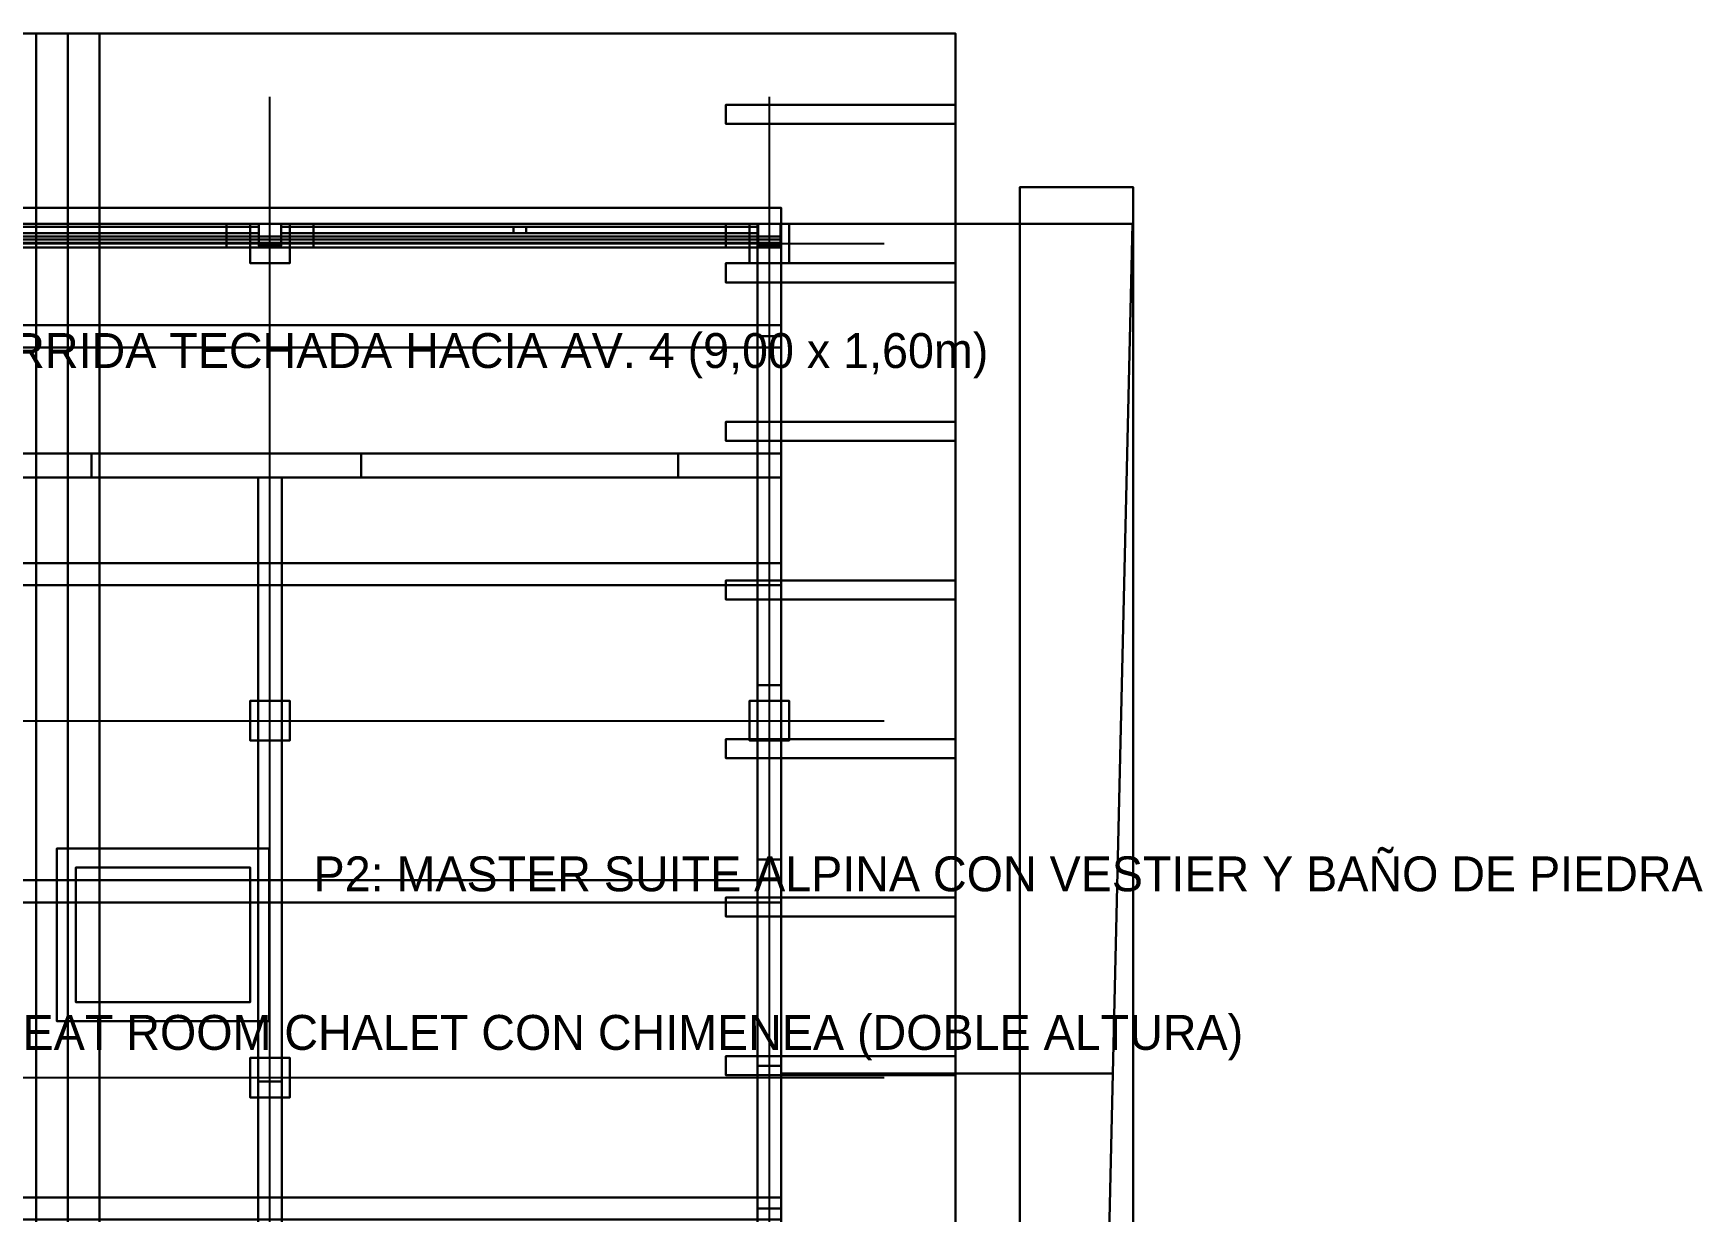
# Model space of a CAD drawing. Extents: x -0.9 to 15, y 0 to 25.9.
# Drawn here: x 4.43 to 14.96, y 18.48 to 25.91 of the extents above; entities that cross this region are included whole.
import ezdxf

# ---------------------------------------------------------------- set-up
doc = ezdxf.new("R2010")
doc.units = 0
for name, color, linetype in [('CERCA_PERIMETRAL_3D', 7, 'CONTINUOUS'), ('CHALET_BALCON_ALPINO_3D', 7, 'CONTINUOUS'), ('CHALET_CHIMENEA_PIEDRA_3D', 7, 'CONTINUOUS'), ('CHALET_CUBIERTA_ALPINA_3D', 7, 'CONTINUOUS'), ('CHALET_P2_MUROS_MADERA_3D', 7, 'CONTINUOUS'), ('CHALET_P2_TABIQUES_3D', 7, 'CONTINUOUS'), ('CHALET_VIGAS_CANECILLOS_3D', 7, 'CONTINUOUS'), ('COLUMNAS_3D', 7, 'CONTINUOUS'), ('EJES_ESTRUCTURALES', 7, 'CONTINUOUS'), ('LOSA_PISO_3D', 7, 'CONTINUOUS'), ('MUROS_EXTERIORES_3D', 7, 'CONTINUOUS'), ('P2_COLUMNAS_3D', 7, 'CONTINUOUS'), ('P2_LOSA_PISO_3D', 7, 'CONTINUOUS'), ('P2_ROTULOS', 7, 'CONTINUOUS'), ('PLANTA_SEGUNDO_PISO_2D', 7, 'CONTINUOUS'), ('TERRENO_3D', 7, 'CONTINUOUS')]:
    doc.layers.add(name, color=color, linetype=linetype)

msp = doc.modelspace()

# ---------------------------------------------------------------- linework, layer by layer
at = {"layer": 'CERCA_PERIMETRAL_3D', "color": 7}
for points in [[(10.6543, 0.23, -2.55), (10.6543, 24.94, -2.55), (11.3703, 24.94, -2.55), (11.3703, 0.23, -2.55)], [(10.6543, 0.23, 0.5), (11.3703, 0.23, 0.5), (11.3703, 24.94, 0.5), (10.6543, 24.94, 0.5)], [(11.3703, 24.94, -2.55), (10.6543, 24.94, -2.55), (10.6543, 24.94, 0.5), (11.3703, 24.94, 0.5)], [(10.6543, 24.94, -2.55), (10.6543, 0.23, -2.55), (10.6543, 0.23, 0.5), (10.6543, 24.94, 0.5)], [(11.3703, 0.23, -2.55), (11.3703, 24.94, -2.55), (11.3703, 24.94, 0.5), (11.3703, 0.23, 0.5)]]:
    msp.add_3dface(points, dxfattribs=at)
at = {"layer": 'CHALET_BALCON_ALPINO_3D', "color": 6}
for points in [[(0.15, 23.11, 2.92), (0.15, 24.71, 2.92), (9.15, 24.71, 2.92), (9.15, 23.11, 2.92)], [(0.15, 23.11, 3), (9.15, 23.11, 3), (9.15, 24.71, 3), (0.15, 24.71, 3)], [(9.15, 24.71, 2.92), (0.15, 24.71, 2.92), (0.15, 24.71, 3), (9.15, 24.71, 3)], [(0.15, 24.59, 3.98), (0.15, 24.71, 3.98), (9.15, 24.71, 3.98), (9.15, 24.59, 3.98)], [(0.15, 24.59, 4.05), (9.15, 24.59, 4.05), (9.15, 24.71, 4.05), (0.15, 24.71, 4.05)], [(9.15, 24.71, 3.98), (0.15, 24.71, 3.98), (0.15, 24.71, 4.05), (9.15, 24.71, 4.05)], [(0.15, 24.63, 3.05), (0.15, 24.71, 3.05), (9.15, 24.71, 3.05), (9.15, 24.63, 3.05)], [(0.15, 24.63, 3.12), (9.15, 24.63, 3.12), (9.15, 24.71, 3.12), (0.15, 24.71, 3.12)], [(9.15, 24.71, 3.05), (0.15, 24.71, 3.05), (0.15, 24.71, 3.12), (9.15, 24.71, 3.12)], [(2.895, 24.65, 3.52), (2.895, 24.69, 3.52), (5.855, 24.69, 3.52), (5.855, 24.65, 3.52)], [(2.895, 24.65, 3.58), (5.855, 24.65, 3.58), (5.855, 24.69, 3.58), (2.895, 24.69, 3.58)], [(5.855, 24.69, 3.52), (2.895, 24.69, 3.52), (2.895, 24.69, 3.58), (5.855, 24.69, 3.58)], [(2.895, 24.65, 3.52), (5.855, 24.65, 3.52), (5.855, 24.65, 3.58), (2.895, 24.65, 3.58)], [(5.855, 24.57, 3), (5.855, 24.71, 3), (5.995, 24.71, 3), (5.995, 24.57, 3)], [(5.855, 24.57, 5.85), (5.995, 24.57, 5.85), (5.995, 24.71, 5.85), (5.855, 24.71, 5.85)], [(5.995, 24.71, 3), (5.855, 24.71, 3), (5.855, 24.71, 5.85), (5.995, 24.71, 5.85)], [(5.855, 24.71, 3), (5.855, 24.57, 3), (5.855, 24.57, 5.85), (5.855, 24.71, 5.85)], [(5.855, 24.65, 3.52), (5.855, 24.69, 3.52), (5.855, 24.69, 3.58), (5.855, 24.65, 3.58)], [(5.995, 24.57, 3), (5.995, 24.71, 3), (5.995, 24.71, 5.85), (5.995, 24.57, 5.85)], [(5.995, 24.65, 3.52), (5.995, 24.69, 3.52), (9.005, 24.69, 3.52), (9.005, 24.65, 3.52)], [(5.995, 24.65, 3.58), (9.005, 24.65, 3.58), (9.005, 24.69, 3.58), (5.995, 24.69, 3.58)], [(9.005, 24.69, 3.52), (5.995, 24.69, 3.52), (5.995, 24.69, 3.58), (9.005, 24.69, 3.58)], [(5.995, 24.69, 3.52), (5.995, 24.65, 3.52), (5.995, 24.65, 3.58), (5.995, 24.69, 3.58)], [(5.995, 24.65, 3.52), (9.005, 24.65, 3.52), (9.005, 24.65, 3.58), (5.995, 24.65, 3.58)], [(7.46, 24.65, 3.12), (7.46, 24.69, 3.12), (7.54, 24.69, 3.12), (7.54, 24.65, 3.12)], [(7.46, 24.65, 3.98), (7.54, 24.65, 3.98), (7.54, 24.69, 3.98), (7.46, 24.69, 3.98)], [(7.54, 24.69, 3.12), (7.46, 24.69, 3.12), (7.46, 24.69, 3.98), (7.54, 24.69, 3.98)], [(7.46, 24.69, 3.12), (7.46, 24.65, 3.12), (7.46, 24.65, 3.98), (7.46, 24.69, 3.98)], [(7.46, 24.65, 3.12), (7.54, 24.65, 3.12), (7.54, 24.65, 3.98), (7.46, 24.65, 3.98)], [(7.54, 24.65, 3.12), (7.54, 24.69, 3.12), (7.54, 24.69, 3.98), (7.54, 24.65, 3.98)], [(9.005, 24.57, 3), (9.005, 24.71, 3), (9.145, 24.71, 3), (9.145, 24.57, 3)], [(9.005, 24.57, 5.85), (9.145, 24.57, 5.85), (9.145, 24.71, 5.85), (9.005, 24.71, 5.85)], [(9.145, 24.71, 3), (9.005, 24.71, 3), (9.005, 24.71, 5.85), (9.145, 24.71, 5.85)], [(9.005, 24.71, 3), (9.005, 24.57, 3), (9.005, 24.57, 5.85), (9.005, 24.71, 5.85)], [(9.005, 24.65, 3.52), (9.005, 24.69, 3.52), (9.005, 24.69, 3.58), (9.005, 24.65, 3.58)], [(9.145, 24.57, 3), (9.145, 24.71, 3), (9.145, 24.71, 5.85), (9.145, 24.57, 5.85)], [(9.15, 23.11, 2.92), (9.15, 24.71, 2.92), (9.15, 24.71, 3), (9.15, 23.11, 3)], [(9.15, 24.59, 3.98), (9.15, 24.71, 3.98), (9.15, 24.71, 4.05), (9.15, 24.59, 4.05)], [(9.15, 24.63, 3.05), (9.15, 24.71, 3.05), (9.15, 24.71, 3.12), (9.15, 24.63, 3.12)], [(0.15, 24.63, 3.05), (9.15, 24.63, 3.05), (9.15, 24.63, 3.12), (0.15, 24.63, 3.12)], [(0.15, 24.59, 3.98), (9.15, 24.59, 3.98), (9.15, 24.59, 4.05), (0.15, 24.59, 4.05)], [(5.855, 24.57, 3), (5.995, 24.57, 3), (5.995, 24.57, 5.85), (5.855, 24.57, 5.85)], [(9.005, 24.57, 3), (9.145, 24.57, 3), (9.145, 24.57, 5.85), (9.005, 24.57, 5.85)], [(0.15, 23.11, 2.92), (9.15, 23.11, 2.92), (9.15, 23.11, 3), (0.15, 23.11, 3)]]:
    msp.add_3dface(points, dxfattribs=at)
at = {"layer": 'CHALET_CHIMENEA_PIEDRA_3D', "color": 8}
for points in [[(4.58, 19.68, 10.25), (4.58, 20.77, 10.25), (5.92, 20.77, 10.25), (5.92, 19.68, 10.25)], [(4.58, 19.68, 10.4), (5.92, 19.68, 10.4), (5.92, 20.77, 10.4), (4.58, 20.77, 10.4)], [(5.92, 20.77, 10.25), (4.58, 20.77, 10.25), (4.58, 20.77, 10.4), (5.92, 20.77, 10.4)], [(4.58, 20.77, 10.25), (4.58, 19.68, 10.25), (4.58, 19.68, 10.4), (4.58, 20.77, 10.4)], [(5.92, 19.68, 10.25), (5.92, 20.77, 10.25), (5.92, 20.77, 10.4), (5.92, 19.68, 10.4)], [(4.7, 19.8), (4.7, 20.65), (5.8, 20.65), (5.8, 19.8)], [(4.7, 19.8, 10.4), (5.8, 19.8, 10.4), (5.8, 20.65, 10.4), (4.7, 20.65, 10.4)], [(5.8, 20.65), (4.7, 20.65), (4.7, 20.65, 10.4), (5.8, 20.65, 10.4)], [(4.7, 20.65), (4.7, 19.8), (4.7, 19.8, 10.4), (4.7, 20.65, 10.4)], [(5.8, 19.8), (5.8, 20.65), (5.8, 20.65, 10.4), (5.8, 19.8, 10.4)], [(4.7, 19.8), (5.8, 19.8), (5.8, 19.8, 10.4), (4.7, 19.8, 10.4)], [(4.58, 19.68, 10.25), (5.92, 19.68, 10.25), (5.92, 19.68, 10.4), (4.58, 19.68, 10.4)]]:
    msp.add_3dface(points, dxfattribs=at)
at = {"layer": 'CHALET_CUBIERTA_ALPINA_3D', "color": 1}
for points in [[(-0.95, 1.9, 5.4), (-0.95, 25.91, 5.4), (4.65, 25.91, 9.72), (4.65, 1.9, 9.72)], [(-0.95, 1.9, 5.6), (4.65, 1.9, 9.92), (4.65, 25.91, 9.92), (-0.95, 25.91, 5.6)], [(4.65, 25.91, 9.72), (-0.95, 25.91, 5.4), (-0.95, 25.91, 5.6), (4.65, 25.91, 9.92)], [(4.45, 1.9, 9.87), (4.45, 25.91, 9.87), (4.85, 25.91, 9.87), (4.85, 1.9, 9.87)], [(4.45, 1.9, 10), (4.85, 1.9, 10), (4.85, 25.91, 10), (4.45, 25.91, 10)], [(4.85, 25.91, 9.87), (4.45, 25.91, 9.87), (4.45, 25.91, 10), (4.85, 25.91, 10)], [(4.45, 25.91, 9.87), (4.45, 1.9, 9.87), (4.45, 1.9, 10), (4.45, 25.91, 10)], [(4.65, 1.9, 9.72), (4.65, 25.91, 9.72), (4.65, 25.91, 9.92), (4.65, 1.9, 9.92)], [(4.65, 1.9, 9.72), (4.65, 25.91, 9.72), (10.25, 25.91, 5.4), (10.25, 1.9, 5.4)], [(4.65, 1.9, 9.92), (10.25, 1.9, 5.6), (10.25, 25.91, 5.6), (4.65, 25.91, 9.92)], [(10.25, 25.91, 5.4), (4.65, 25.91, 9.72), (4.65, 25.91, 9.92), (10.25, 25.91, 5.6)], [(4.65, 25.91, 9.72), (4.65, 1.9, 9.72), (4.65, 1.9, 9.92), (4.65, 25.91, 9.92)], [(4.85, 1.9, 9.87), (4.85, 25.91, 9.87), (4.85, 25.91, 10), (4.85, 1.9, 10)], [(10.25, 1.9, 5.4), (10.25, 25.91, 5.4), (10.25, 25.91, 5.6), (10.25, 1.9, 5.6)]]:
    msp.add_3dface(points, dxfattribs=at)
at = {"layer": 'CHALET_P2_MUROS_MADERA_3D', "color": 6}
for points in [[(0.15, 24.61, 5.85), (0.15, 24.81, 5.85), (4.65, 24.81, 9.72), (4.65, 24.61, 9.72)], [(4.65, 24.81, 9.72), (0.15, 24.81, 5.85), (9.15, 24.81, 5.85), (4.65, 24.81, 9.72)], [(0.15, 24.81, 5.85), (0.15, 24.61, 5.85), (9.15, 24.61, 5.85), (9.15, 24.81, 5.85)], [(9.15, 24.61, 5.85), (4.65, 24.61, 9.72), (4.65, 24.81, 9.72), (9.15, 24.81, 5.85)], [(4.65, 24.61, 9.72), (4.65, 24.81, 9.72), (4.65, 24.81, 9.72), (4.65, 24.61, 9.72)], [(9, 21.8, 3), (9, 24.71, 3), (9.15, 24.71, 3), (9.15, 21.8, 3)], [(9, 21.8, 5.85), (9.15, 21.8, 5.85), (9.15, 24.71, 5.85), (9, 24.71, 5.85)], [(9.15, 24.71, 3), (9, 24.71, 3), (9, 24.71, 5.85), (9.15, 24.71, 5.85)], [(9, 24.71, 3), (9, 21.8, 3), (9, 21.8, 5.85), (9, 24.71, 5.85)], [(9.15, 21.8, 3), (9.15, 24.71, 3), (9.15, 24.71, 5.85), (9.15, 21.8, 5.85)], [(0.15, 24.61, 5.85), (4.65, 24.61, 9.72), (4.65, 24.61, 9.72), (9.15, 24.61, 5.85)], [(1.2, 23.11, 5.35), (1.2, 23.26, 5.35), (4.8, 23.26, 5.35), (4.8, 23.11, 5.35)], [(1.2, 23.11, 5.85), (4.8, 23.11, 5.85), (4.8, 23.26, 5.85), (1.2, 23.26, 5.85)], [(4.8, 23.26, 5.35), (1.2, 23.26, 5.35), (1.2, 23.26, 5.85), (4.8, 23.26, 5.85)], [(4.8, 23.11, 5.35), (4.8, 23.26, 5.35), (4.8, 23.26, 5.85), (4.8, 23.11, 5.85)], [(4.8, 23.11, 3), (4.8, 23.26, 3), (6.5, 23.26, 3), (6.5, 23.11, 3)], [(4.8, 23.11, 5.85), (6.5, 23.11, 5.85), (6.5, 23.26, 5.85), (4.8, 23.26, 5.85)], [(6.5, 23.26, 3), (4.8, 23.26, 3), (4.8, 23.26, 5.85), (6.5, 23.26, 5.85)], [(4.8, 23.26, 3), (4.8, 23.11, 3), (4.8, 23.11, 5.85), (4.8, 23.26, 5.85)], [(6.5, 23.11, 3), (6.5, 23.26, 3), (6.5, 23.26, 5.85), (6.5, 23.11, 5.85)], [(6.5, 23.11, 5.35), (6.5, 23.26, 5.35), (8.5, 23.26, 5.35), (8.5, 23.11, 5.35)], [(6.5, 23.11, 5.85), (8.5, 23.11, 5.85), (8.5, 23.26, 5.85), (6.5, 23.26, 5.85)], [(8.5, 23.26, 5.35), (6.5, 23.26, 5.35), (6.5, 23.26, 5.85), (8.5, 23.26, 5.85)], [(6.5, 23.26, 5.35), (6.5, 23.11, 5.35), (6.5, 23.11, 5.85), (6.5, 23.26, 5.85)], [(8.5, 23.11, 5.35), (8.5, 23.26, 5.35), (8.5, 23.26, 5.85), (8.5, 23.11, 5.85)], [(8.5, 23.11, 3), (8.5, 23.26, 3), (9.15, 23.26, 3), (9.15, 23.11, 3)], [(8.5, 23.11, 5.85), (9.15, 23.11, 5.85), (9.15, 23.26, 5.85), (8.5, 23.26, 5.85)], [(9.15, 23.26, 3), (8.5, 23.26, 3), (8.5, 23.26, 5.85), (9.15, 23.26, 5.85)], [(8.5, 23.26, 3), (8.5, 23.11, 3), (8.5, 23.11, 5.85), (8.5, 23.26, 5.85)], [(9.15, 23.11, 3), (9.15, 23.26, 3), (9.15, 23.26, 5.85), (9.15, 23.11, 5.85)], [(1.2, 23.11, 5.35), (4.8, 23.11, 5.35), (4.8, 23.11, 5.85), (1.2, 23.11, 5.85)], [(4.8, 23.11, 3), (6.5, 23.11, 3), (6.5, 23.11, 5.85), (4.8, 23.11, 5.85)], [(6.5, 23.11, 5.35), (8.5, 23.11, 5.35), (8.5, 23.11, 5.85), (6.5, 23.11, 5.85)], [(8.5, 23.11, 3), (9.15, 23.11, 3), (9.15, 23.11, 5.85), (8.5, 23.11, 5.85)], [(9, 19.4, 3), (9, 21.8, 3), (9.15, 21.8, 3), (9.15, 19.4, 3)], [(9, 19.4, 4), (9.15, 19.4, 4), (9.15, 21.8, 4), (9, 21.8, 4)], [(9.15, 21.8, 3), (9, 21.8, 3), (9, 21.8, 4), (9.15, 21.8, 4)], [(9, 21.8, 3), (9, 19.4, 3), (9, 19.4, 4), (9, 21.8, 4)], [(9, 19.4, 5.2), (9, 21.8, 5.2), (9.15, 21.8, 5.2), (9.15, 19.4, 5.2)], [(9, 19.4, 5.85), (9.15, 19.4, 5.85), (9.15, 21.8, 5.85), (9, 21.8, 5.85)], [(9.15, 21.8, 5.2), (9, 21.8, 5.2), (9, 21.8, 5.85), (9.15, 21.8, 5.85)], [(9, 21.8, 5.2), (9, 19.4, 5.2), (9, 19.4, 5.85), (9, 21.8, 5.85)], [(9, 21.8, 3), (9.15, 21.8, 3), (9.15, 21.8, 5.85), (9, 21.8, 5.85)], [(9.15, 19.4, 3), (9.15, 21.8, 3), (9.15, 21.8, 4), (9.15, 19.4, 4)], [(9.15, 19.4, 5.2), (9.15, 21.8, 5.2), (9.15, 21.8, 5.85), (9.15, 19.4, 5.85)], [(9, 17.05, 3), (9, 19.4, 3), (9.15, 19.4, 3), (9.15, 17.05, 3)], [(9, 17.05, 5.85), (9.15, 17.05, 5.85), (9.15, 19.4, 5.85), (9, 19.4, 5.85)], [(9.15, 19.4, 3), (9, 19.4, 3), (9, 19.4, 5.85), (9.15, 19.4, 5.85)], [(9, 19.4, 3), (9, 17.05, 3), (9, 17.05, 5.85), (9, 19.4, 5.85)], [(9, 19.4, 3), (9.15, 19.4, 3), (9.15, 19.4, 4), (9, 19.4, 4)], [(9, 19.4, 5.2), (9.15, 19.4, 5.2), (9.15, 19.4, 5.85), (9, 19.4, 5.85)], [(9.15, 17.05, 3), (9.15, 19.4, 3), (9.15, 19.4, 5.85), (9.15, 17.05, 5.85)]]:
    msp.add_3dface(points, dxfattribs=at)
at = {"layer": 'CHALET_P2_TABIQUES_3D', "color": 6}
for points in [[(5.85, 19.3, 3), (5.85, 23.11, 3), (6, 23.11, 3), (6, 19.3, 3)], [(5.85, 19.3, 5.85), (6, 19.3, 5.85), (6, 23.11, 5.85), (5.85, 23.11, 5.85)], [(6, 23.11, 3), (5.85, 23.11, 3), (5.85, 23.11, 5.85), (6, 23.11, 5.85)], [(5.85, 23.11, 3), (5.85, 19.3, 3), (5.85, 19.3, 5.85), (5.85, 23.11, 5.85)], [(6, 19.3, 3), (6, 23.11, 3), (6, 23.11, 5.85), (6, 19.3, 5.85)], [(5.85, 18.4, 5.1), (5.85, 19.3, 5.1), (6, 19.3, 5.1), (6, 18.4, 5.1)], [(5.85, 18.4, 5.85), (6, 18.4, 5.85), (6, 19.3, 5.85), (5.85, 19.3, 5.85)], [(6, 19.3, 5.1), (5.85, 19.3, 5.1), (5.85, 19.3, 5.85), (6, 19.3, 5.85)], [(5.85, 19.3, 5.1), (5.85, 18.4, 5.1), (5.85, 18.4, 5.85), (5.85, 19.3, 5.85)], [(5.85, 19.3, 3), (6, 19.3, 3), (6, 19.3, 5.85), (5.85, 19.3, 5.85)], [(6, 18.4, 5.1), (6, 19.3, 5.1), (6, 19.3, 5.85), (6, 18.4, 5.85)]]:
    msp.add_3dface(points, dxfattribs=at)
at = {"layer": 'CHALET_VIGAS_CANECILLOS_3D', "color": 6}
for points in [[(8.8, 25.34, 5.25), (8.8, 25.46, 5.25), (10.25, 25.46, 5.25), (10.25, 25.34, 5.25)], [(8.8, 25.34, 5.4), (10.25, 25.34, 5.4), (10.25, 25.46, 5.4), (8.8, 25.46, 5.4)], [(10.25, 25.46, 5.25), (8.8, 25.46, 5.25), (8.8, 25.46, 5.4), (10.25, 25.46, 5.4)], [(8.8, 25.46, 5.25), (8.8, 25.34, 5.25), (8.8, 25.34, 5.4), (8.8, 25.46, 5.4)], [(10.25, 25.34, 5.25), (10.25, 25.46, 5.25), (10.25, 25.46, 5.4), (10.25, 25.34, 5.4)], [(8.8, 25.34, 5.25), (10.25, 25.34, 5.25), (10.25, 25.34, 5.4), (8.8, 25.34, 5.4)], [(8.8, 24.34, 5.25), (8.8, 24.46, 5.25), (10.25, 24.46, 5.25), (10.25, 24.34, 5.25)], [(8.8, 24.34, 5.4), (10.25, 24.34, 5.4), (10.25, 24.46, 5.4), (8.8, 24.46, 5.4)], [(10.25, 24.46, 5.25), (8.8, 24.46, 5.25), (8.8, 24.46, 5.4), (10.25, 24.46, 5.4)], [(8.8, 24.46, 5.25), (8.8, 24.34, 5.25), (8.8, 24.34, 5.4), (8.8, 24.46, 5.4)], [(10.25, 24.34, 5.25), (10.25, 24.46, 5.25), (10.25, 24.46, 5.4), (10.25, 24.34, 5.4)], [(8.8, 24.34, 5.25), (10.25, 24.34, 5.25), (10.25, 24.34, 5.4), (8.8, 24.34, 5.4)], [(0.15, 23.93, 2.7), (0.15, 24.07, 2.7), (9.15, 24.07, 2.7), (9.15, 23.93, 2.7)], [(0.15, 23.93, 2.85), (9.15, 23.93, 2.85), (9.15, 24.07, 2.85), (0.15, 24.07, 2.85)], [(9.15, 24.07, 2.7), (0.15, 24.07, 2.7), (0.15, 24.07, 2.85), (9.15, 24.07, 2.85)], [(9.15, 23.93, 2.7), (9.15, 24.07, 2.7), (9.15, 24.07, 2.85), (9.15, 23.93, 2.85)], [(0.15, 23.93, 2.7), (9.15, 23.93, 2.7), (9.15, 23.93, 2.85), (0.15, 23.93, 2.85)], [(8.8, 23.34, 5.25), (8.8, 23.46, 5.25), (10.25, 23.46, 5.25), (10.25, 23.34, 5.25)], [(8.8, 23.34, 5.4), (10.25, 23.34, 5.4), (10.25, 23.46, 5.4), (8.8, 23.46, 5.4)], [(10.25, 23.46, 5.25), (8.8, 23.46, 5.25), (8.8, 23.46, 5.4), (10.25, 23.46, 5.4)], [(8.8, 23.46, 5.25), (8.8, 23.34, 5.25), (8.8, 23.34, 5.4), (8.8, 23.46, 5.4)], [(10.25, 23.34, 5.25), (10.25, 23.46, 5.25), (10.25, 23.46, 5.4), (10.25, 23.34, 5.4)], [(8.8, 23.34, 5.25), (10.25, 23.34, 5.25), (10.25, 23.34, 5.4), (8.8, 23.34, 5.4)], [(0.15, 22.43, 2.7), (0.15, 22.57, 2.7), (9.15, 22.57, 2.7), (9.15, 22.43, 2.7)], [(0.15, 22.43, 2.85), (9.15, 22.43, 2.85), (9.15, 22.57, 2.85), (0.15, 22.57, 2.85)], [(9.15, 22.57, 2.7), (0.15, 22.57, 2.7), (0.15, 22.57, 2.85), (9.15, 22.57, 2.85)], [(9.15, 22.43, 2.7), (9.15, 22.57, 2.7), (9.15, 22.57, 2.85), (9.15, 22.43, 2.85)], [(0.15, 22.43, 2.7), (9.15, 22.43, 2.7), (9.15, 22.43, 2.85), (0.15, 22.43, 2.85)], [(8.8, 22.34, 5.25), (8.8, 22.46, 5.25), (10.25, 22.46, 5.25), (10.25, 22.34, 5.25)], [(8.8, 22.34, 5.4), (10.25, 22.34, 5.4), (10.25, 22.46, 5.4), (8.8, 22.46, 5.4)], [(10.25, 22.46, 5.25), (8.8, 22.46, 5.25), (8.8, 22.46, 5.4), (10.25, 22.46, 5.4)], [(8.8, 22.46, 5.25), (8.8, 22.34, 5.25), (8.8, 22.34, 5.4), (8.8, 22.46, 5.4)], [(10.25, 22.34, 5.25), (10.25, 22.46, 5.25), (10.25, 22.46, 5.4), (10.25, 22.34, 5.4)], [(8.8, 22.34, 5.25), (10.25, 22.34, 5.25), (10.25, 22.34, 5.4), (8.8, 22.34, 5.4)], [(8.8, 21.34, 5.25), (8.8, 21.46, 5.25), (10.25, 21.46, 5.25), (10.25, 21.34, 5.25)], [(8.8, 21.34, 5.4), (10.25, 21.34, 5.4), (10.25, 21.46, 5.4), (8.8, 21.46, 5.4)], [(10.25, 21.46, 5.25), (8.8, 21.46, 5.25), (8.8, 21.46, 5.4), (10.25, 21.46, 5.4)], [(8.8, 21.46, 5.25), (8.8, 21.34, 5.25), (8.8, 21.34, 5.4), (8.8, 21.46, 5.4)], [(10.25, 21.34, 5.25), (10.25, 21.46, 5.25), (10.25, 21.46, 5.4), (10.25, 21.34, 5.4)], [(8.8, 21.34, 5.25), (10.25, 21.34, 5.25), (10.25, 21.34, 5.4), (8.8, 21.34, 5.4)], [(0.15, 20.43, 2.7), (0.15, 20.57, 2.7), (9.15, 20.57, 2.7), (9.15, 20.43, 2.7)], [(0.15, 20.43, 2.85), (9.15, 20.43, 2.85), (9.15, 20.57, 2.85), (0.15, 20.57, 2.85)], [(9.15, 20.57, 2.7), (0.15, 20.57, 2.7), (0.15, 20.57, 2.85), (9.15, 20.57, 2.85)], [(9.15, 20.43, 2.7), (9.15, 20.57, 2.7), (9.15, 20.57, 2.85), (9.15, 20.43, 2.85)], [(0.15, 20.43, 2.7), (9.15, 20.43, 2.7), (9.15, 20.43, 2.85), (0.15, 20.43, 2.85)], [(8.8, 20.34, 5.25), (8.8, 20.46, 5.25), (10.25, 20.46, 5.25), (10.25, 20.34, 5.25)], [(8.8, 20.34, 5.4), (10.25, 20.34, 5.4), (10.25, 20.46, 5.4), (8.8, 20.46, 5.4)], [(10.25, 20.46, 5.25), (8.8, 20.46, 5.25), (8.8, 20.46, 5.4), (10.25, 20.46, 5.4)], [(8.8, 20.46, 5.25), (8.8, 20.34, 5.25), (8.8, 20.34, 5.4), (8.8, 20.46, 5.4)], [(10.25, 20.34, 5.25), (10.25, 20.46, 5.25), (10.25, 20.46, 5.4), (10.25, 20.34, 5.4)], [(8.8, 20.34, 5.25), (10.25, 20.34, 5.25), (10.25, 20.34, 5.4), (8.8, 20.34, 5.4)], [(8.8, 19.34, 5.25), (8.8, 19.46, 5.25), (10.25, 19.46, 5.25), (10.25, 19.34, 5.25)], [(8.8, 19.34, 5.4), (10.25, 19.34, 5.4), (10.25, 19.46, 5.4), (8.8, 19.46, 5.4)], [(10.25, 19.46, 5.25), (8.8, 19.46, 5.25), (8.8, 19.46, 5.4), (10.25, 19.46, 5.4)], [(8.8, 19.46, 5.25), (8.8, 19.34, 5.25), (8.8, 19.34, 5.4), (8.8, 19.46, 5.4)], [(10.25, 19.34, 5.25), (10.25, 19.46, 5.25), (10.25, 19.46, 5.4), (10.25, 19.34, 5.4)], [(8.8, 19.34, 5.25), (10.25, 19.34, 5.25), (10.25, 19.34, 5.4), (8.8, 19.34, 5.4)], [(0.15, 18.43, 2.7), (0.15, 18.57, 2.7), (9.15, 18.57, 2.7), (9.15, 18.43, 2.7)], [(0.15, 18.43, 2.85), (9.15, 18.43, 2.85), (9.15, 18.57, 2.85), (0.15, 18.57, 2.85)], [(9.15, 18.57, 2.7), (0.15, 18.57, 2.7), (0.15, 18.57, 2.85), (9.15, 18.57, 2.85)], [(9.15, 18.43, 2.7), (9.15, 18.57, 2.7), (9.15, 18.57, 2.85), (9.15, 18.43, 2.85)]]:
    msp.add_3dface(points, dxfattribs=at)
at = {"layer": 'COLUMNAS_3D', "color": 1}
for points in [[(5.8, 24.46), (5.8, 24.71), (6.05, 24.71), (6.05, 24.46)], [(5.8, 24.46, 2.85), (6.05, 24.46, 2.85), (6.05, 24.71, 2.85), (5.8, 24.71, 2.85)], [(6.05, 24.71), (5.8, 24.71), (5.8, 24.71, 2.85), (6.05, 24.71, 2.85)], [(5.8, 24.71), (5.8, 24.46), (5.8, 24.46, 2.85), (5.8, 24.71, 2.85)], [(6.05, 24.46), (6.05, 24.71), (6.05, 24.71, 2.85), (6.05, 24.46, 2.85)], [(8.95, 24.46), (8.95, 24.71), (9.2, 24.71), (9.2, 24.46)], [(8.95, 24.46, 2.85), (9.2, 24.46, 2.85), (9.2, 24.71, 2.85), (8.95, 24.71, 2.85)], [(9.2, 24.71), (8.95, 24.71), (8.95, 24.71, 2.85), (9.2, 24.71, 2.85)], [(8.95, 24.71), (8.95, 24.46), (8.95, 24.46, 2.85), (8.95, 24.71, 2.85)], [(9.2, 24.46), (9.2, 24.71), (9.2, 24.71, 2.85), (9.2, 24.46, 2.85)], [(5.8, 24.46), (6.05, 24.46), (6.05, 24.46, 2.85), (5.8, 24.46, 2.85)], [(8.95, 24.46), (9.2, 24.46), (9.2, 24.46, 2.85), (8.95, 24.46, 2.85)], [(5.8, 21.45), (5.8, 21.7), (6.05, 21.7), (6.05, 21.45)], [(5.8, 21.45, 2.85), (6.05, 21.45, 2.85), (6.05, 21.7, 2.85), (5.8, 21.7, 2.85)], [(6.05, 21.7), (5.8, 21.7), (5.8, 21.7, 2.85), (6.05, 21.7, 2.85)], [(5.8, 21.7), (5.8, 21.45), (5.8, 21.45, 2.85), (5.8, 21.7, 2.85)], [(6.05, 21.45), (6.05, 21.7), (6.05, 21.7, 2.85), (6.05, 21.45, 2.85)], [(8.95, 21.45), (8.95, 21.7), (9.2, 21.7), (9.2, 21.45)], [(8.95, 21.45, 2.85), (9.2, 21.45, 2.85), (9.2, 21.7, 2.85), (8.95, 21.7, 2.85)], [(9.2, 21.7), (8.95, 21.7), (8.95, 21.7, 2.85), (9.2, 21.7, 2.85)], [(8.95, 21.7), (8.95, 21.45), (8.95, 21.45, 2.85), (8.95, 21.7, 2.85)], [(9.2, 21.45), (9.2, 21.7), (9.2, 21.7, 2.85), (9.2, 21.45, 2.85)], [(5.8, 21.45), (6.05, 21.45), (6.05, 21.45, 2.85), (5.8, 21.45, 2.85)], [(8.95, 21.45), (9.2, 21.45), (9.2, 21.45, 2.85), (8.95, 21.45, 2.85)], [(5.8, 19.2), (5.8, 19.45), (6.05, 19.45), (6.05, 19.2)], [(5.8, 19.2, 2.85), (6.05, 19.2, 2.85), (6.05, 19.45, 2.85), (5.8, 19.45, 2.85)], [(6.05, 19.45), (5.8, 19.45), (5.8, 19.45, 2.85), (6.05, 19.45, 2.85)], [(5.8, 19.45), (5.8, 19.2), (5.8, 19.2, 2.85), (5.8, 19.45, 2.85)], [(6.05, 19.2), (6.05, 19.45), (6.05, 19.45, 2.85), (6.05, 19.2, 2.85)], [(5.8, 19.2), (6.05, 19.2), (6.05, 19.2, 2.85), (5.8, 19.2, 2.85)]]:
    msp.add_3dface(points, dxfattribs=at)
at = {"layer": 'EJES_ESTRUCTURALES', "color": 4}
for p, q in [((5.925, 2.2), (5.925, 25.51)), ((9.075, 2.2), (9.075, 25.51)), ((-0.6, 24.585), (9.8, 24.585)), ((-0.6, 21.575), (9.8, 21.575)), ((-0.6, 19.325), (9.8, 19.325))]:
    msp.add_line(p, q, dxfattribs=at)
at = {"layer": 'LOSA_PISO_3D', "color": 8}
for points in [[(0.15, 10.35, -0.15), (0.15, 24.71, -0.15), (9.15, 24.71, -0.15), (9.15, 10.35, -0.15)], [(0.15, 10.35), (9.15, 10.35), (9.15, 24.71), (0.15, 24.71)], [(9.15, 24.71, -0.15), (0.15, 24.71, -0.15), (0.15, 24.71), (9.15, 24.71)], [(9.15, 10.35, -0.15), (9.15, 24.71, -0.15), (9.15, 24.71), (9.15, 10.35)]]:
    msp.add_3dface(points, dxfattribs=at)
at = {"layer": 'MUROS_EXTERIORES_3D', "color": 7}
for points in [[(3.15, 24.56, 2.4), (3.15, 24.71, 2.4), (5.65, 24.71, 2.4), (5.65, 24.56, 2.4)], [(3.15, 24.56, 2.85), (5.65, 24.56, 2.85), (5.65, 24.71, 2.85), (3.15, 24.71, 2.85)], [(5.65, 24.71, 2.4), (3.15, 24.71, 2.4), (3.15, 24.71, 2.85), (5.65, 24.71, 2.85)], [(5.65, 24.56, 2.4), (5.65, 24.71, 2.4), (5.65, 24.71, 2.85), (5.65, 24.56, 2.85)], [(5.65, 24.56), (5.65, 24.71), (6.2, 24.71), (6.2, 24.56)], [(5.65, 24.56, 2.85), (6.2, 24.56, 2.85), (6.2, 24.71, 2.85), (5.65, 24.71, 2.85)], [(6.2, 24.71), (5.65, 24.71), (5.65, 24.71, 2.85), (6.2, 24.71, 2.85)], [(5.65, 24.71), (5.65, 24.56), (5.65, 24.56, 2.85), (5.65, 24.71, 2.85)], [(6.2, 24.56), (6.2, 24.71), (6.2, 24.71, 2.85), (6.2, 24.56, 2.85)], [(6.2, 24.56, 2.4), (6.2, 24.71, 2.4), (8.8, 24.71, 2.4), (8.8, 24.56, 2.4)], [(6.2, 24.56, 2.85), (8.8, 24.56, 2.85), (8.8, 24.71, 2.85), (6.2, 24.71, 2.85)], [(8.8, 24.71, 2.4), (6.2, 24.71, 2.4), (6.2, 24.71, 2.85), (8.8, 24.71, 2.85)], [(6.2, 24.71, 2.4), (6.2, 24.56, 2.4), (6.2, 24.56, 2.85), (6.2, 24.71, 2.85)], [(8.8, 24.56, 2.4), (8.8, 24.71, 2.4), (8.8, 24.71, 2.85), (8.8, 24.56, 2.85)], [(8.8, 24.56), (8.8, 24.71), (9.15, 24.71), (9.15, 24.56)], [(8.8, 24.56, 2.85), (9.15, 24.56, 2.85), (9.15, 24.71, 2.85), (8.8, 24.71, 2.85)], [(9.15, 24.71), (8.8, 24.71), (8.8, 24.71, 2.85), (9.15, 24.71, 2.85)], [(8.8, 24.71), (8.8, 24.56), (8.8, 24.56, 2.85), (8.8, 24.71, 2.85)], [(9, 24), (9, 24.71), (9.15, 24.71), (9.15, 24)], [(9, 24, 2.85), (9.15, 24, 2.85), (9.15, 24.71, 2.85), (9, 24.71, 2.85)], [(9.15, 24.71), (9, 24.71), (9, 24.71, 2.85), (9.15, 24.71, 2.85)], [(9, 24.71), (9, 24), (9, 24, 2.85), (9, 24.71, 2.85)], [(9.15, 24.56), (9.15, 24.71), (9.15, 24.71, 2.85), (9.15, 24.56, 2.85)], [(9.15, 24), (9.15, 24.71), (9.15, 24.71, 2.85), (9.15, 24, 2.85)], [(3.15, 24.56, 2.4), (5.65, 24.56, 2.4), (5.65, 24.56, 2.85), (3.15, 24.56, 2.85)], [(5.65, 24.56), (6.2, 24.56), (6.2, 24.56, 2.85), (5.65, 24.56, 2.85)], [(6.2, 24.56, 2.4), (8.8, 24.56, 2.4), (8.8, 24.56, 2.85), (6.2, 24.56, 2.85)], [(8.8, 24.56), (9.15, 24.56), (9.15, 24.56, 2.85), (8.8, 24.56, 2.85)], [(9, 21.8), (9, 24), (9.15, 24), (9.15, 21.8)], [(9, 21.8, 1), (9.15, 21.8, 1), (9.15, 24, 1), (9, 24, 1)], [(9.15, 24), (9, 24), (9, 24, 1), (9.15, 24, 1)], [(9, 24), (9, 21.8), (9, 21.8, 1), (9, 24, 1)], [(9, 21.8, 2.1), (9, 24, 2.1), (9.15, 24, 2.1), (9.15, 21.8, 2.1)], [(9, 21.8, 2.85), (9.15, 21.8, 2.85), (9.15, 24, 2.85), (9, 24, 2.85)], [(9.15, 24, 2.1), (9, 24, 2.1), (9, 24, 2.85), (9.15, 24, 2.85)], [(9, 24, 2.1), (9, 21.8, 2.1), (9, 21.8, 2.85), (9, 24, 2.85)], [(9, 24), (9.15, 24), (9.15, 24, 2.85), (9, 24, 2.85)], [(9.15, 21.8), (9.15, 24), (9.15, 24, 1), (9.15, 21.8, 1)], [(9.15, 21.8, 2.1), (9.15, 24, 2.1), (9.15, 24, 2.85), (9.15, 21.8, 2.85)], [(9, 20.7), (9, 21.8), (9.15, 21.8), (9.15, 20.7)], [(9, 20.7, 2.85), (9.15, 20.7, 2.85), (9.15, 21.8, 2.85), (9, 21.8, 2.85)], [(9.15, 21.8), (9, 21.8), (9, 21.8, 2.85), (9.15, 21.8, 2.85)], [(9, 21.8), (9, 20.7), (9, 20.7, 2.85), (9, 21.8, 2.85)], [(9, 21.8), (9.15, 21.8), (9.15, 21.8, 1), (9, 21.8, 1)], [(9, 21.8, 2.1), (9.15, 21.8, 2.1), (9.15, 21.8, 2.85), (9, 21.8, 2.85)], [(9.15, 20.7), (9.15, 21.8), (9.15, 21.8, 2.85), (9.15, 20.7, 2.85)], [(9, 18.5), (9, 20.7), (9.15, 20.7), (9.15, 18.5)], [(9, 18.5, 1), (9.15, 18.5, 1), (9.15, 20.7, 1), (9, 20.7, 1)], [(9.15, 20.7), (9, 20.7), (9, 20.7, 1), (9.15, 20.7, 1)], [(9, 20.7), (9, 18.5), (9, 18.5, 1), (9, 20.7, 1)], [(9, 18.5, 2.1), (9, 20.7, 2.1), (9.15, 20.7, 2.1), (9.15, 18.5, 2.1)], [(9, 18.5, 2.85), (9.15, 18.5, 2.85), (9.15, 20.7, 2.85), (9, 20.7, 2.85)], [(9.15, 20.7, 2.1), (9, 20.7, 2.1), (9, 20.7, 2.85), (9.15, 20.7, 2.85)], [(9, 20.7, 2.1), (9, 18.5, 2.1), (9, 18.5, 2.85), (9, 20.7, 2.85)], [(9, 20.7), (9.15, 20.7), (9.15, 20.7, 2.85), (9, 20.7, 2.85)], [(9.15, 18.5), (9.15, 20.7), (9.15, 20.7, 1), (9.15, 18.5, 1)], [(9.15, 18.5, 2.1), (9.15, 20.7, 2.1), (9.15, 20.7, 2.85), (9.15, 18.5, 2.85)], [(9, 17.05), (9, 18.5), (9.15, 18.5), (9.15, 17.05)], [(9, 17.05, 2.85), (9.15, 17.05, 2.85), (9.15, 18.5, 2.85), (9, 18.5, 2.85)], [(9.15, 18.5), (9, 18.5), (9, 18.5, 2.85), (9.15, 18.5, 2.85)], [(9, 18.5), (9, 17.05), (9, 17.05, 2.85), (9, 18.5, 2.85)], [(9, 18.5), (9.15, 18.5), (9.15, 18.5, 1), (9, 18.5, 1)], [(9, 18.5, 2.1), (9.15, 18.5, 2.1), (9.15, 18.5, 2.85), (9, 18.5, 2.85)], [(9.15, 17.05), (9.15, 18.5), (9.15, 18.5, 2.85), (9.15, 17.05, 2.85)]]:
    msp.add_3dface(points, dxfattribs=at)
at = {"layer": 'P2_COLUMNAS_3D', "color": 1}
for points in [[(5.8, 24.46, 3), (5.8, 24.71, 3), (6.05, 24.71, 3), (6.05, 24.46, 3)], [(5.8, 24.46, 5.85), (6.05, 24.46, 5.85), (6.05, 24.71, 5.85), (5.8, 24.71, 5.85)], [(6.05, 24.71, 3), (5.8, 24.71, 3), (5.8, 24.71, 5.85), (6.05, 24.71, 5.85)], [(5.8, 24.71, 3), (5.8, 24.46, 3), (5.8, 24.46, 5.85), (5.8, 24.71, 5.85)], [(6.05, 24.46, 3), (6.05, 24.71, 3), (6.05, 24.71, 5.85), (6.05, 24.46, 5.85)], [(8.95, 24.46, 3), (8.95, 24.71, 3), (9.2, 24.71, 3), (9.2, 24.46, 3)], [(8.95, 24.46, 5.85), (9.2, 24.46, 5.85), (9.2, 24.71, 5.85), (8.95, 24.71, 5.85)], [(9.2, 24.71, 3), (8.95, 24.71, 3), (8.95, 24.71, 5.85), (9.2, 24.71, 5.85)], [(8.95, 24.71, 3), (8.95, 24.46, 3), (8.95, 24.46, 5.85), (8.95, 24.71, 5.85)], [(9.2, 24.46, 3), (9.2, 24.71, 3), (9.2, 24.71, 5.85), (9.2, 24.46, 5.85)], [(5.8, 24.46, 3), (6.05, 24.46, 3), (6.05, 24.46, 5.85), (5.8, 24.46, 5.85)], [(8.95, 24.46, 3), (9.2, 24.46, 3), (9.2, 24.46, 5.85), (8.95, 24.46, 5.85)], [(5.8, 21.45, 3), (5.8, 21.7, 3), (6.05, 21.7, 3), (6.05, 21.45, 3)], [(5.8, 21.45, 5.85), (6.05, 21.45, 5.85), (6.05, 21.7, 5.85), (5.8, 21.7, 5.85)], [(6.05, 21.7, 3), (5.8, 21.7, 3), (5.8, 21.7, 5.85), (6.05, 21.7, 5.85)], [(5.8, 21.7, 3), (5.8, 21.45, 3), (5.8, 21.45, 5.85), (5.8, 21.7, 5.85)], [(6.05, 21.45, 3), (6.05, 21.7, 3), (6.05, 21.7, 5.85), (6.05, 21.45, 5.85)], [(8.95, 21.45, 3), (8.95, 21.7, 3), (9.2, 21.7, 3), (9.2, 21.45, 3)], [(8.95, 21.45, 5.85), (9.2, 21.45, 5.85), (9.2, 21.7, 5.85), (8.95, 21.7, 5.85)], [(9.2, 21.7, 3), (8.95, 21.7, 3), (8.95, 21.7, 5.85), (9.2, 21.7, 5.85)], [(8.95, 21.7, 3), (8.95, 21.45, 3), (8.95, 21.45, 5.85), (8.95, 21.7, 5.85)], [(9.2, 21.45, 3), (9.2, 21.7, 3), (9.2, 21.7, 5.85), (9.2, 21.45, 5.85)], [(5.8, 21.45, 3), (6.05, 21.45, 3), (6.05, 21.45, 5.85), (5.8, 21.45, 5.85)], [(8.95, 21.45, 3), (9.2, 21.45, 3), (9.2, 21.45, 5.85), (8.95, 21.45, 5.85)], [(5.8, 19.2, 3), (5.8, 19.45, 3), (6.05, 19.45, 3), (6.05, 19.2, 3)], [(5.8, 19.2, 5.85), (6.05, 19.2, 5.85), (6.05, 19.45, 5.85), (5.8, 19.45, 5.85)], [(6.05, 19.45, 3), (5.8, 19.45, 3), (5.8, 19.45, 5.85), (6.05, 19.45, 5.85)], [(5.8, 19.45, 3), (5.8, 19.2, 3), (5.8, 19.2, 5.85), (5.8, 19.45, 5.85)], [(6.05, 19.2, 3), (6.05, 19.45, 3), (6.05, 19.45, 5.85), (6.05, 19.2, 5.85)], [(5.8, 19.2, 3), (6.05, 19.2, 3), (6.05, 19.2, 5.85), (5.8, 19.2, 5.85)]]:
    msp.add_3dface(points, dxfattribs=at)
at = {"layer": 'P2_LOSA_PISO_3D', "color": 6}
for points in [[(0.15, 10.35, 2.85), (0.15, 24.71, 2.85), (9.15, 24.71, 2.85), (9.15, 10.35, 2.85)], [(0.15, 10.35, 3), (9.15, 10.35, 3), (9.15, 24.71, 3), (0.15, 24.71, 3)], [(9.15, 24.71, 2.85), (0.15, 24.71, 2.85), (0.15, 24.71, 3), (9.15, 24.71, 3)], [(9.15, 10.35, 2.85), (9.15, 24.71, 2.85), (9.15, 24.71, 3), (9.15, 10.35, 3)]]:
    msp.add_3dface(points, dxfattribs=at)
at = {"layer": 'PLANTA_SEGUNDO_PISO_2D', "color": 1}
for p, q in [((10.25, 25.91), (-0.95, 25.91)), ((4.65, 1.9), (4.65, 25.91)), ((10.25, 1.9), (10.25, 25.91)), ((6.05, 24.71, 3), (5.8, 24.71, 3)), ((5.8, 24.71, 3), (5.8, 24.46, 3)), ((6.05, 24.46, 3), (6.05, 24.71, 3)), ((9.2, 24.71, 3), (8.95, 24.71, 3)), ((8.95, 24.71, 3), (8.95, 24.46, 3)), ((9.2, 24.46, 3), (9.2, 24.71, 3)), ((5.8, 24.46, 3), (6.05, 24.46, 3)), ((8.95, 24.46, 3), (9.2, 24.46, 3)), ((6.05, 21.7, 3), (5.8, 21.7, 3)), ((5.8, 21.7, 3), (5.8, 21.45, 3)), ((6.05, 21.45, 3), (6.05, 21.7, 3)), ((9.2, 21.7, 3), (8.95, 21.7, 3)), ((8.95, 21.7, 3), (8.95, 21.45, 3)), ((9.2, 21.45, 3), (9.2, 21.7, 3)), ((5.8, 21.45, 3), (6.05, 21.45, 3)), ((8.95, 21.45, 3), (9.2, 21.45, 3)), ((6.05, 19.45, 3), (5.8, 19.45, 3)), ((5.8, 19.45, 3), (5.8, 19.2, 3)), ((6.05, 19.2, 3), (6.05, 19.45, 3)), ((5.8, 19.2, 3), (6.05, 19.2, 3))]:
    msp.add_line(p, q, dxfattribs=at)
at = {"layer": 'TERRENO_3D', "color": 3}
for points in [[(9.15, 19.35, -0.4), (9.15, 24.71, -0.2), (11.365, 24.71, -0.2), (11.2422, 19.35, -0.4)], [(9.15, 19.35, -0.2), (11.2422, 19.35, -0.2), (11.365, 24.71), (9.15, 24.71)], [(11.365, 24.71, -0.2), (9.15, 24.71, -0.2), (9.15, 24.71), (11.365, 24.71)], [(9.15, 24.71, -0.2), (9.15, 19.35, -0.4), (9.15, 19.35, -0.2), (9.15, 24.71)], [(11.2422, 19.35, -0.4), (11.365, 24.71, -0.2), (11.365, 24.71), (11.2422, 19.35, -0.2)], [(9.15, 14.85, -0.8), (9.15, 19.35, -0.4), (11.2422, 19.35, -0.4), (11.1392, 14.85, -0.8)], [(9.15, 14.85, -0.6), (11.1392, 14.85, -0.6), (11.2422, 19.35, -0.2), (9.15, 19.35, -0.2)], [(11.2422, 19.35, -0.4), (9.15, 19.35, -0.4), (9.15, 19.35, -0.2), (11.2422, 19.35, -0.2)], [(9.15, 19.35, -0.4), (9.15, 14.85, -0.8), (9.15, 14.85, -0.6), (9.15, 19.35, -0.2)], [(9.15, 19.35, -0.4), (11.2422, 19.35, -0.4), (11.2422, 19.35, -0.2), (9.15, 19.35, -0.2)], [(11.1392, 14.85, -0.8), (11.2422, 19.35, -0.4), (11.2422, 19.35, -0.2), (11.1392, 14.85, -0.6)]]:
    msp.add_3dface(points, dxfattribs=at)

# ---------------------------------------------------------------- texts
at = {"layer": 'P2_ROTULOS', "color": 6}
for s, p in [('P2: GRAN BALCONADA CORRIDA TECHADA HACIA AV. 4 (9,00 x 1,60m)', (0.5, 23.8, 3.05)), ('P2: MASTER SUITE ALPINA CON VESTIER Y BAÑO DE PIEDRA', (6.2, 20.5, 3.05)), ('P2: GREAT ROOM CHALET CON CHIMENEA (DOBLE ALTURA)', (3.4, 19.5, 3.05))]:
    msp.add_text(s, height=0.22, dxfattribs=at).set_placement(p)

doc.saveas('drawing.dxf')
